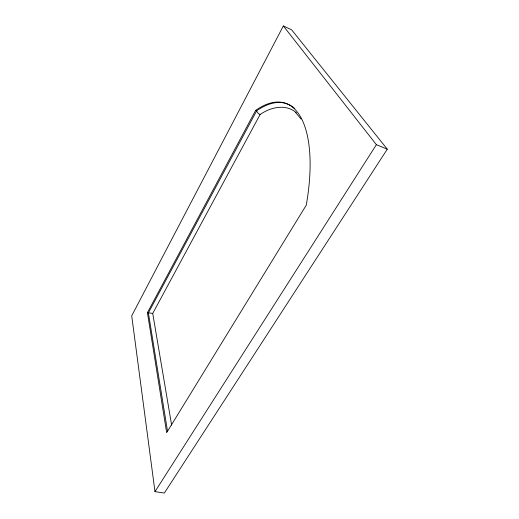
<?xml version="1.0" encoding="UTF-8"?>
<svg xmlns="http://www.w3.org/2000/svg" width="519" height="519" viewBox="0 0 519 519"><rect width="100%" height="100%" fill="white"/><g stroke="black" fill="none" stroke-linecap="round" stroke-linejoin="round"><path stroke-width="0.78" d="M283.342 25.95L131.716 315.837L154.98 491.636L164.341 493.05L387.284 149.193L291.613 29.817L283.342 25.95L376.379 144.665L387.284 149.193M255.633 110.365A134.317 54.592 -72 0 1 306.262 205.154L166.651 432.684L147.415 312.652L255.633 110.365L256.684 110.787A134.22 54.755 -72 0 1 288.214 104.293M256.684 110.787L148.382 312.899L167.54 431.295M171.62 425.093L152.729 313.418L260.077 114.569C270.431 107.186 285.878 103.482 296.291 112.759M154.98 491.636L376.379 144.665M147.415 312.652L152.729 313.418M260.077 114.569L258.183 113.434L256.769 111.176M295.402 112.234L301.033 119M288.908 104.604A134.22 54.755 -72 0 1 294.844 108.568"/></g></svg>
